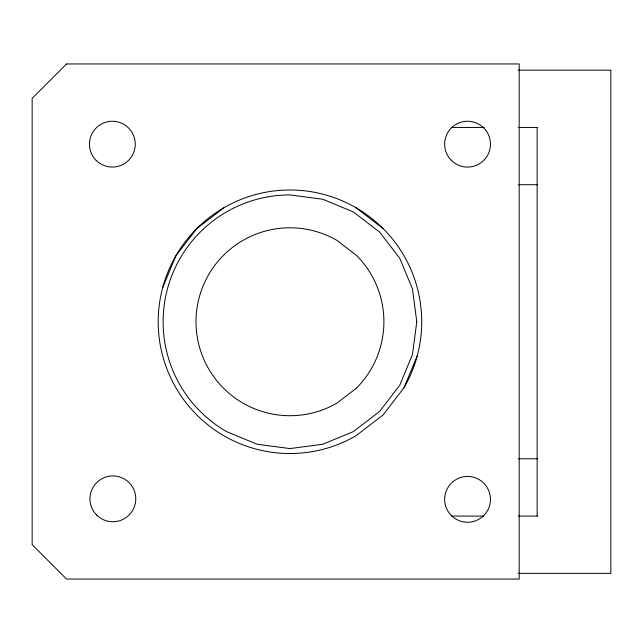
<?xml version="1.0" encoding="UTF-8"?>
<svg xmlns="http://www.w3.org/2000/svg" width="643" height="643" viewBox="0 0 643 643"><rect width="100%" height="100%" fill="white"/><g stroke="black" fill="none" stroke-linecap="round" stroke-linejoin="round"><path stroke-width="0.96" d="M162.679 287.654L175.836 255.874L196.782 228.586L224.069 207.641M404.061 387.641A131.767 131.767 0 0 0 312.828 191.992A131.767 131.767 0 0 0 160.187 344.632A131.767 131.767 0 0 0 355.836 435.866L383.124 414.928L404.061 387.641L417.227 355.86M518.322 70.151L610.85 70.151L610.85 573.363L518.322 573.363M451.458 127.443L484.324 127.443M518.322 127.443L537.524 127.443M518.483 184.726L537.524 184.726M518.483 458.78L537.524 458.78M451.458 516.072L483.665 516.072M518.322 516.072L537.524 516.072M355.836 207.641L383.124 228.586M537.146 127.443L537.146 516.072M416.777 321.757L412.452 354.582L399.785 385.165L379.627 411.432L353.361 431.59L322.778 444.257L289.953 448.581L257.128 444.257L226.537 431.59A126.824 126.824 0 0 1 289.953 194.925L322.778 199.25L353.361 211.925L379.627 232.075L399.785 258.341L412.452 288.932L416.777 321.757M66.526 63.954L32.15 98.331L32.15 544.669L66.526 579.046L519.19 579.046L519.19 63.954L66.526 63.954M356.383 388.187L336.924 403.121A93.95 93.95 0 0 1 195.994 321.757A93.95 93.95 0 0 1 336.924 240.386L356.383 255.319A93.95 93.95 0 0 1 356.383 388.187M451.346 515.557A22.915 22.915 0 0 0 489.685 505.277A22.915 22.915 0 0 0 461.618 477.219A22.915 22.915 0 0 0 451.346 515.557M96.659 515.043A22.915 22.915 0 0 0 134.998 504.771A22.915 22.915 0 0 0 106.931 476.704A22.915 22.915 0 0 0 96.659 515.043M96.153 160.364A22.915 22.915 0 0 0 134.491 150.092A22.915 22.915 0 0 0 106.425 122.025A22.915 22.915 0 0 0 96.153 160.364M451.346 160.364A22.915 22.915 0 0 0 489.685 150.092A22.915 22.915 0 0 0 461.618 122.025A22.915 22.915 0 0 0 451.346 160.364"/></g></svg>
